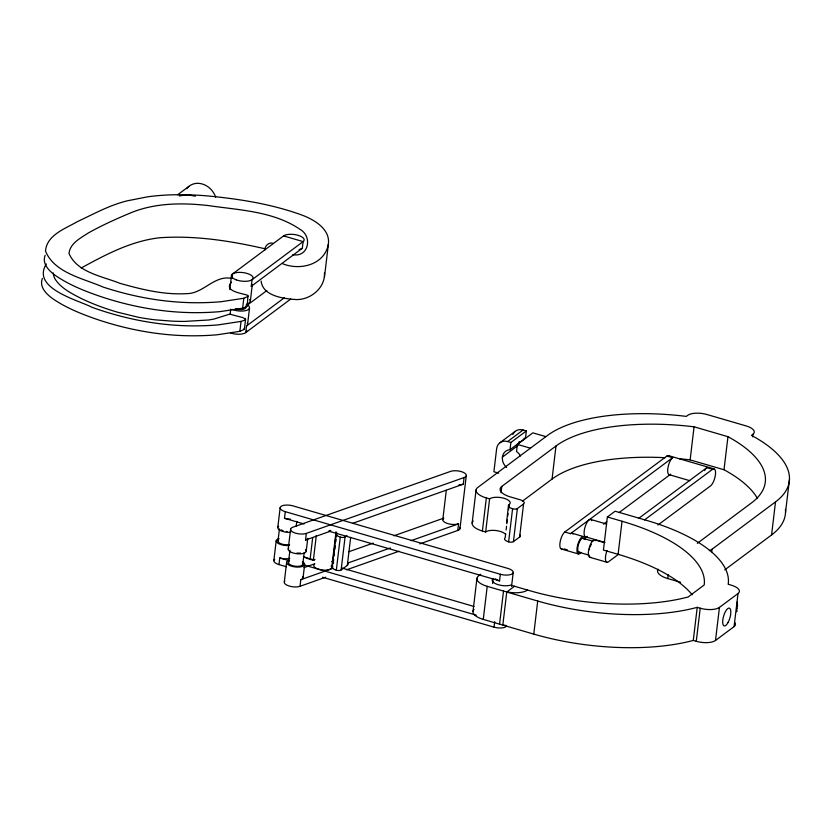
<?xml version="1.0" encoding="UTF-8"?>
<svg xmlns="http://www.w3.org/2000/svg" width="831" height="831" viewBox="0 0 831 831"><rect width="100%" height="100%" fill="white"/><g stroke="black" fill="none" stroke-linecap="round" stroke-linejoin="round"><path stroke-width="1.25" d="M261.142 281.117C262.741 296.272 284.285 298.838 296.667 299.575C310.898 299.679 325.43 287.599 324.464 272.765M264.871 250.017C264.611 245.696 269.337 241.582 273.524 243.504M508.468 505.57L506.546 522.689M247.191 305.985L247.981 295.452C242.673 293.26 222.999 291.504 231.517 282.125M284.337 581.804L286.622 562.327M229.792 289.624L231.475 275.476M232.005 278.136L232.254 276.069M232.348 275.238L232.503 274.001L283.579 235.911A10.886 4.321 6.8 0 1 297.997 235.287A10.886 4.321 6.8 0 1 303.128 241.603L302.339 248.209L251.263 286.311L252.053 279.694L303.128 241.603L283.579 235.911M53.329 272.942A64.247 25.512 6.8 0 0 55.646 279.933C61.671 288.492 71.373 293.405 80.451 298.09A139.961 55.584 6.8 0 0 117.493 312.186L138.05 317.203A87.889 34.902 6.8 0 0 155.314 319.842L171.29 321.098A116.579 46.297 6.8 0 0 184.565 321.42L208.519 319.997A54.68 21.72 6.8 0 0 214.19 318.99L230.166 313.993L230.748 309.184M42.412 278.385C38.818 287.246 47.076 294.849 53.693 299.337C67.508 308.633 83.183 314.679 98.858 320.028C131.308 330.738 165.504 336.555 199.72 335.724A130.612 51.875 6.8 0 0 217.182 334.779L239.858 331.33L241.042 321.4L244.293 320.34L245.561 319L242.507 317.484L232.42 314.887A12.278 4.872 6.8 0 1 230.166 313.993M45.175 255.242C41.571 264.092 49.839 271.695 56.456 276.193C70.271 285.49 85.946 291.536 101.621 296.875C134.071 307.595 168.257 313.412 202.484 312.581A130.612 51.875 6.8 0 0 219.945 311.635L242.621 308.176L243.805 298.256L248.313 296.272M247.274 323.166A10.886 4.321 6.8 0 1 246.527 325.991L245.737 332.597L290.694 299.077M247.555 324.516L249.529 307.979M250.308 301.362L252.281 284.836M273.846 560.541L276.214 540.701M277.793 527.477L280.161 507.637M278.011 540.929L279.445 528.911M286.435 566.742L278.977 564.571L279.767 557.954A9.068 3.604 6.8 0 0 289.79 558.339M304.053 523.966L284.503 518.274L285.282 511.667A9.068 3.604 6.8 0 1 281.013 506.401A9.068 3.604 6.8 0 1 293.021 505.892L508.084 568.487A9.068 3.604 6.8 0 1 512.353 573.743A9.068 3.604 6.8 0 1 500.345 574.263L285.282 511.667M288.492 562.244L289.926 550.215M324.443 277.242L328.39 244.169M296.22 526.148L296.792 521.338M284.784 581.139A9.068 3.604 6.8 0 0 288.658 585.876A9.068 3.604 6.8 0 0 300.022 586.302L300.812 579.685A9.068 3.604 6.8 0 0 302.754 576.517M302.764 564.519L304.198 552.49M330.634 531.123L305.538 540.005L306.327 533.388L464.082 477.545A9.068 3.604 6.8 0 0 463.303 472.351A9.068 3.604 6.8 0 0 450.579 471.385L292.824 527.228A9.068 3.604 6.8 0 0 293.592 532.432A9.068 3.604 6.8 0 0 306.327 533.388M303.066 577.659L304.645 564.436M306.213 551.213L307.647 539.184M315.011 559.46A10.886 4.321 6.8 0 0 313.36 560.302L310.098 559.346L312.674 537.73M313.36 560.302L316.31 535.496M331.735 567.594L336.015 531.663M332.223 566.971L336.171 533.907M333.21 563.449L333.667 559.637M334.114 555.814L334.426 553.269M334.872 549.457L335.329 545.645M335.786 541.822L336.088 539.277M336.389 536.743L336.846 532.92M347.815 563.491A7.261 2.877 6.8 0 1 347.327 565.371L341.136 569.993A3.625 1.444 6.8 0 1 336.326 570.201L340.274 537.127A7.261 2.877 6.8 0 1 336.597 533.138M341.136 569.993L345.073 536.919L346.932 535.538M347.327 565.371L350.661 537.397M442.798 519.697L446.309 490.259M419.863 543.869L457.777 530.448L458.567 523.831A9.068 3.604 6.8 0 1 447.203 523.416A9.068 3.604 6.8 0 1 443.328 518.679M352.489 523.385L463.293 484.151L464.082 477.545M459.948 528.786L466.253 475.883M472.143 522.959L476.08 489.885M505.622 534.364A10.886 4.321 6.8 0 0 495.982 530.521A10.886 4.321 6.8 0 0 485.657 531.965L482.396 531.009L486.343 497.946A18.147 7.209 6.8 0 1 477.794 487.433L547.442 435.486A145.145 57.64 6.8 0 1 686.292 416.393L687.715 415.334A14.511 5.765 6.8 0 1 706.942 414.513L746.041 425.898A14.511 5.765 6.8 0 1 752.886 434.301L752.574 436.846M473.016 611.346L476.952 578.272M485.657 531.965L489.594 498.891L486.343 497.946M506.1 625.483A18.147 7.209 6.8 0 1 499.556 624.143L483.268 619.396L487.215 586.333A18.147 7.209 6.8 0 1 478.656 575.821L480.723 574.273M501.062 492.762L501.82 486.405L555.991 445.998A145.145 57.64 6.8 0 1 694.072 426.812L727.956 436.68A145.145 57.64 6.8 0 1 751.484 502.911L697.313 543.318M492.638 583.539L493.24 578.459A10.886 4.321 6.8 0 0 496.782 584.235A10.886 4.321 6.8 0 0 510.681 585.138L529.16 590.519A145.145 57.64 6.8 0 0 688.11 596.99L704.2 584.982A145.145 57.64 6.8 0 0 622.035 521.255L607.378 516.986L603.431 550.06L618.098 554.329A145.145 57.64 6.8 0 1 692.181 594.767M506.619 467.479A10.886 9.214 53.3 0 1 502.485 456.448A10.886 9.214 53.3 0 1 510.016 449.675L510.868 442.487L526.345 430.946L523.094 430.001A10.886 9.214 53.3 0 0 512.831 434.457M322.49 577.233L494.03 627.166L494.694 621.661M328.557 531.102L499.556 580.869L500.345 574.263M505.664 533.834L505.206 537.647A7.261 2.877 6.8 0 0 508.624 541.854A3.625 1.444 6.8 0 0 513.433 541.656L519.624 537.034A7.261 2.877 6.8 0 0 519.905 534.842M506.11 530.022L506.567 526.21M506.868 523.665L507.326 519.842M507.783 516.03L508.084 513.485M508.541 509.673L509.143 504.583A10.886 4.321 6.8 0 0 504.022 498.278A10.886 4.321 6.8 0 0 489.594 498.891M545.894 436.639L532.868 432.847L517.381 444.388L516.529 451.565A10.886 9.214 53.3 0 1 520.507 455.97M508.624 541.854L512.571 508.79A7.261 2.877 6.8 0 1 509.143 504.583M499.556 624.143L503.503 591.07L487.215 586.333M514.503 586.25L506.765 592.025L502.817 625.089L533.772 634.105A145.145 57.64 6.8 0 0 693.283 640.421L696.274 641.293A14.511 5.765 6.8 0 0 715.501 640.462L734.074 626.616A14.511 5.765 6.8 0 0 735.061 622.855M510.016 449.675L525.493 438.124L526.345 430.946M513.433 541.656L517.37 508.582L523.572 503.97A7.261 2.877 6.8 0 0 520.144 499.763L510.369 496.917A18.147 7.209 6.8 0 1 501.82 486.405M511.553 586.374L513.205 572.517M519.624 537.034L523.572 503.97M522.408 501.176L552.054 479.072L555.991 445.998M533.772 634.105L537.709 601.031L506.765 592.025M618.098 554.329L622.035 521.255M680.589 582.292L667.792 578.563L668.249 574.751M757.508 498.548A145.145 57.64 6.8 0 0 724.009 469.744L690.135 459.886L694.072 426.812M693.283 640.421L697.23 607.347A145.145 57.64 6.8 0 1 537.709 601.031M696.274 641.293L700.221 608.219L697.23 607.347M711.752 551.753L712.053 549.208L775.52 501.882A145.145 57.64 6.8 0 0 751.463 435.371L752.886 434.301M724.009 469.744L727.956 436.68M715.501 640.462L719.449 607.399L738.021 593.542A14.511 5.765 6.8 0 0 731.176 585.138L728.185 584.266A145.145 57.64 6.8 0 0 646.071 520.227L615.117 511.221L607.378 516.986M734.074 626.616L738.021 593.542M724.757 569.869L771.573 534.956L775.52 501.882M785.503 512.592L789.45 479.529M239.858 331.33L244.376 329.346L245.612 319.208M288.201 549.094L290.653 528.89M736.879 608.365L737.627 605.3M46.339 263.957C31.017 288.399 77.834 299.887 92.303 307.428C127.05 319.862 163.946 326.708 200.905 325.804A130.612 51.875 6.8 0 0 218.366 324.859L241.042 321.4M515.064 431.455L499.587 442.996M177.668 194.755L188.876 186.404M247.409 305.06L266.824 290.58M246.527 325.991L284.327 297.799M498.725 473.171L493.894 471.759L496.658 448.615A10.886 9.214 53.3 0 1 507.606 441.541L523.094 430.001M502.381 457.123L516.892 446.309M562.14 548.938A9.068 3.21 -73.8 0 1 560.052 542.394A9.068 3.21 -73.8 0 1 564.8 532.006L666.94 456.032A9.068 3.21 -73.8 0 1 669.381 456.416M564.8 532.006L570.502 533.668L672.643 457.694L666.94 456.032M585.034 537.927L587.091 536.4A9.068 3.21 -73.8 0 1 585.014 527.166A9.068 3.21 -73.8 0 1 591.714 520.684M603.597 524.112L606.692 521.816M619.074 512.602L670.659 474.231A9.068 3.21 -73.8 0 1 667.781 468.84A9.068 3.21 -73.8 0 1 672.643 457.694M638.759 518.305L706.849 467.656L712.551 469.307A9.068 3.21 -73.8 0 1 715.429 474.698A9.068 3.21 -73.8 0 1 710.578 485.855L657.955 524.995M644.461 519.967L712.551 469.307M618.752 554.152L608.437 561.829A9.068 3.21 -73.8 0 1 605.508 559.71A9.068 3.21 -73.8 0 1 607.046 550.579M81.261 267.977C105.807 254.494 131.568 240.876 159.822 237.749C195.243 235.308 230.873 240.928 265.307 248.843M304.032 567.604L314.783 563.792M348.864 551.732L373.212 543.11M393.915 535.787L443.837 518.108M300.812 579.685L333.148 568.238M347.753 563.065L390.373 547.972M411.075 540.649L458.567 523.831M300.022 586.302L325.7 577.202M346.485 569.848L399.077 551.233M242.621 308.176L246.724 306.639L247.139 305.777L246.142 304.987M179.267 195.898L187.733 194.797L195.389 196.209M243.805 298.256L221.119 301.715A130.612 51.875 6.8 0 1 203.668 302.661C169.441 303.492 135.256 297.675 102.805 286.955C83.225 278.385 54.264 272.921 45.497 251.004C46.785 234.934 65.327 228.65 77.366 221.648C90.984 215.271 104.291 208.03 118.615 203.315A135.411 53.776 6.8 0 1 126.966 200.884L147.492 196.843A120.516 47.866 6.8 0 1 174.053 194.766L187.733 194.797A139.411 55.365 6.8 0 1 206.057 195.784C238.32 198.796 270.74 203.824 301.331 214.845C314.295 219.529 332.099 229.896 327.923 246.308C322.74 265.421 299.357 270.49 282.789 263.801M292.813 254.691C308.53 257.662 312.861 236.544 300.095 229.398C273.43 211.157 239.297 210.16 208.28 205.558C181.532 202.577 153.496 202.774 128.441 213.816C114.792 219.529 101.309 225.72 88.377 232.94C80.69 238.03 69.981 243.223 68.994 253.517C77.335 272.599 102.182 276.183 119.706 283.257C141.395 289.396 163.863 295.005 186.58 293.634C203.512 293.779 214.263 274.718 231.745 278.437M668.29 455.554L713.912 468.829M668.997 474.626L689.761 480.671M507.606 441.541L510.868 442.487M517.381 444.388L530.417 448.179M590.737 519.458L606.62 524.081M585.429 536.795L604.978 542.487M572.175 533.273L583.57 536.597M594.975 539.911L604.095 542.57M582.791 538.259L593.054 541.251M579.041 552.262L589.304 555.243M563.958 548.886L567.386 549.873M561.465 549.031L578.262 553.924M589.667 557.248L607.087 562.307M303.388 556.812L308.28 558.235M310.721 558.941L314.388 560.011M341.479 567.895L474.054 606.485M279.767 557.954L288.315 560.447M304.208 565.07L476.236 615.148M244.034 328.515L244.376 329.346M736.63 610.505L736.661 611.304A6.347 0.613 77.8 0 1 736.598 611.73M517.858 445.582A10.886 9.214 53.3 0 1 519.302 441.625M524.039 438.342A10.886 9.214 53.3 0 1 525.493 438.124M785.44 509.32A145.145 57.64 6.8 0 1 771.573 534.956M552.054 479.072A145.145 57.64 6.8 0 1 664.925 457.694M679.405 458.733A145.145 57.64 6.8 0 1 690.135 459.886M482.396 531.009A18.147 7.209 6.8 0 1 473.213 521.037M517.37 508.582A3.625 1.444 6.8 0 1 512.571 508.79M712.053 549.208A18.147 7.209 6.8 0 1 709.3 550.621M667.792 578.563A18.147 7.209 6.8 0 1 658.1 569.183M579.851 552.054A7.261 2.566 -73.8 0 1 578.449 544.544A7.261 2.566 -73.8 0 1 583.663 538.955M589.418 549.644A7.261 2.566 -73.8 0 1 589.563 548.969M590.166 546.891A7.261 2.566 -73.8 0 1 591.288 544.305M581.035 552.418A9.068 3.21 -73.8 0 1 576.932 550.538A9.068 3.21 -73.8 0 1 580.547 538.446A9.068 3.21 -73.8 0 1 584.879 539.537M590.644 557.237A9.068 3.21 -73.8 0 1 589.356 547.276A9.068 3.21 -73.8 0 1 595.754 540.701M570.502 533.668A9.068 3.21 -73.8 0 1 572.954 534.053M704.574 470.575A9.068 3.21 -73.8 0 1 706.849 467.656M278.977 564.571A9.068 3.604 6.8 0 1 274.697 559.315M289.583 544.585A7.261 2.877 6.8 0 1 280.67 543.64A7.261 2.877 6.8 0 1 278.697 539.942M287.038 531.539A7.261 2.877 6.8 0 1 286.311 531.466M283.122 530.749A7.261 2.877 6.8 0 1 281.044 529.794M289.095 545.5A9.068 3.604 6.8 0 1 277.762 543.142A9.068 3.604 6.8 0 1 279.06 538.581M290.673 532.276A9.068 3.604 6.8 0 1 280.421 530.542A9.068 3.604 6.8 0 1 278.645 526.241M290.497 519.126A9.068 3.604 6.8 0 1 284.503 518.274M331.143 565.984A9.068 3.604 6.8 0 1 322.397 570.035A9.068 3.604 6.8 0 1 314.596 564.072M506.619 626.086A9.068 3.604 6.8 0 1 494.03 627.166M499.556 580.869A9.068 3.604 6.8 0 1 495.286 578.729M331.746 561.372A10.886 4.321 6.8 0 1 333.647 563.169M336.326 570.201A7.261 2.877 6.8 0 1 332.909 565.994M310.098 559.346A18.147 7.209 6.8 0 1 303.481 556.531M345.073 536.919A3.625 1.444 6.8 0 1 340.274 537.127M719.449 607.399A14.511 5.765 6.8 0 1 700.221 608.219M736.754 611.429A5.775 0.644 -86.7 0 1 736.713 610.941M736.692 610.38A3.76 0.852 -77.7 0 1 736.941 608.354M737.388 601.686A6.347 1.205 -70.7 0 1 736.682 605.986M527.529 590.041A18.147 7.209 6.8 0 1 503.503 591.07M483.268 619.396A18.147 7.209 6.8 0 1 474.086 609.424M302.359 563.003A7.261 2.877 6.8 0 1 295.358 566.254A7.261 2.877 6.8 0 1 289.115 561.476M300.469 553.062A7.261 2.877 6.8 0 1 296.906 553.02M302.733 561.86A9.068 3.604 6.8 0 1 301.404 566.742A9.068 3.604 6.8 0 1 288.887 565.111A9.068 3.604 6.8 0 1 289.437 560.125M305.621 549.686A9.068 3.604 6.8 0 1 297.311 553.789A9.068 3.604 6.8 0 1 288.731 548.065M307.709 538.343A9.068 3.604 6.8 0 1 305.538 540.005M330.728 530.479A9.068 3.604 6.8 0 1 329.855 530.5M459.72 527.29A9.068 3.604 6.8 0 1 457.777 530.448M463.293 484.151A9.068 3.604 6.8 0 1 458.93 484.805M246.786 330.696A10.886 4.321 6.8 0 1 241.489 334.052A10.886 4.321 6.8 0 1 230.467 332.951M302.339 248.209A10.886 4.321 6.8 0 1 299.118 249.487M252.302 284.399A10.886 4.321 6.8 0 1 251.263 286.311M245.519 306.317A7.261 2.877 6.8 0 1 243.566 309.246A7.261 2.877 6.8 0 1 235.63 308.914M249.705 299.555A10.886 4.321 6.8 0 1 246.89 303.917M247.337 304.842A10.886 4.321 6.8 0 1 246.464 310.42A10.886 4.321 6.8 0 1 232.379 309.496M186.715 188.699A18.147 15.363 53.3 0 1 202.255 183.973A18.147 15.363 53.3 0 1 215.655 197.124M728.049 622.512A9.255 3.272 -73.8 0 0 729.473 608.167A9.255 3.272 -73.8 0 0 722.773 620.342A9.255 3.272 -73.8 0 0 728.049 622.512M236.253 279.86A10.886 4.321 6.8 0 0 253.071 278.219A10.886 4.321 6.8 0 0 237.5 272.464A10.886 4.321 6.8 0 0 236.253 279.86"/></g></svg>
